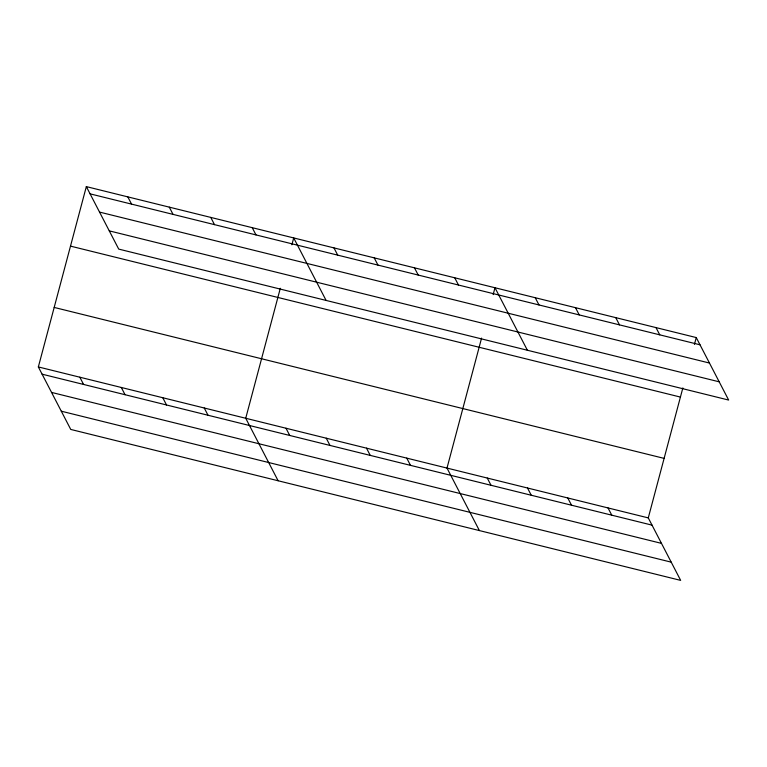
<?xml version="1.0" encoding="UTF-8"?>
<svg xmlns="http://www.w3.org/2000/svg" width="767" height="767" viewBox="0 0 767 767"><rect width="100%" height="100%" fill="white"/><g stroke="black" fill="none" stroke-linecap="round" stroke-linejoin="round"><path stroke-width="1.15" d="M682.86 387.92L648.278 517.898L680.665 580.389L70.746 429.434L38.35 366.942L86.335 186.611L696.254 337.566L728.65 400.058L118.722 249.102L86.335 186.611M280.31 288.287L245.728 418.264L278.114 480.756M291.882 244.798L293.703 237.933L326.1 300.434M481.58 338.103L446.998 468.081L479.394 530.572M493.152 294.614L494.983 287.75L527.38 350.241M694.432 344.431L696.254 337.566M90.084 193.85L700.012 344.805M99.537 212.085L709.456 363.04M109.278 230.867L719.197 381.822M70.497 246.121L680.425 397.076M54.189 307.433L664.107 458.388M38.35 366.942L648.278 517.898M42.099 374.181L652.027 525.136M51.552 392.416L661.48 543.372M61.293 411.198L671.221 562.153M655.996 327.605L659.754 334.843M615.748 317.634L619.496 324.872M575.49 307.672L579.238 314.911M535.232 297.711L538.99 304.95M608.02 507.927L611.769 515.175M454.726 277.788L458.474 285.027M567.762 497.965L571.52 505.204M414.468 267.827L418.226 275.065M527.504 488.004L531.263 495.242M374.219 257.856L377.968 265.104M487.256 478.042L491.005 485.281M333.961 247.894L337.71 255.133M406.74 458.12L410.498 465.358M252.228 227.665L255.986 234.913M366.492 448.149L370.24 455.397M326.234 438.187L329.983 445.426M210.752 217.406L214.511 224.645M285.976 428.226L289.734 435.464M169.277 207.138L173.035 214.376M127.811 196.879L131.56 204.118M204.252 407.996L208.001 415.235M162.777 397.737L166.525 404.976M121.301 387.469L125.05 394.708M79.826 377.201L83.574 384.44"/></g></svg>
